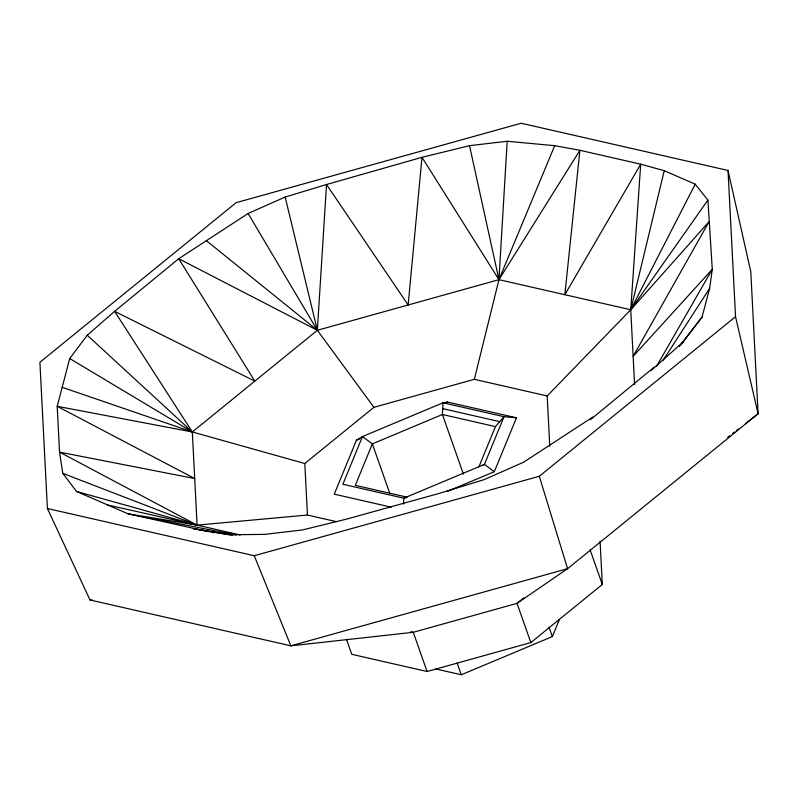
<?xml version="1.0" encoding="UTF-8"?>
<svg xmlns="http://www.w3.org/2000/svg" width="798" height="798" viewBox="0 0 798 798"><rect width="100%" height="100%" fill="white"/><g stroke="black" fill="none" stroke-linecap="round" stroke-linejoin="round"><path stroke-width="1.2" d="M403.519 504.037L403.828 498.181L484.416 464.396L504.017 416.706L516.476 417.793L494.311 471.708L447.618 491.279M681.522 344.028L702.04 317.105L709.651 288.357L712.275 269.295L707.906 200.089L695.218 184.178L664.245 170.692L640.694 164.179L579.907 150.293L554.7 145.685L507.189 141.256L498.95 279.669L474.331 379.319L373.923 407.309L304.806 463.518L307.449 515.029L336.586 521.683M664.245 170.692L630.749 309.754L634.58 384.536M507.189 141.256L469.523 145.675L421.992 157.316L326.522 184.518L285.165 197.056L248.098 213.475L178.742 258.722L114.613 311.35L87.261 335.22L69.725 358.541L57.197 406.312L59.541 452.117L62.773 473.344L76.548 491.458L127.989 513.792L209.206 531.817M516.476 417.793L447.538 402.052L443.05 402.781L362.462 436.566L356.437 440.237L334.272 494.161L391.11 507.139M478.86 466.93L495.438 426.611L504.017 416.706L443.05 402.781L442.421 414.501L463.419 474.142M435.868 668.973L461.264 674.769L552.366 636.575L559.438 619.368M554.7 145.685L498.95 279.669L317.345 330.292L192.318 431.967L57.197 406.312L194.702 478.551L59.541 452.117L197.096 525.134L240.228 534.979M695.218 184.178L630.749 309.754L547.189 395.958L549.772 446.242M656.574 366.282L712.275 269.295L633.133 356.337L709.013 221.744L630.749 309.754L498.95 279.669L421.992 157.316L408.147 304.976L326.522 184.518L317.345 330.292L373.923 407.309M663.158 360.217L709.651 288.357M707.906 200.089L630.749 309.754L640.694 164.179L564.844 294.711L579.907 150.293L498.95 279.669L469.523 145.675M679.367 346.362L702.04 317.105M650.829 370.761L683.058 342.063M590.311 419.758L654.22 367.15M47.401 508.506L254.263 555.727L539.298 476.276L735.537 316.686L728.025 170.453L521.174 123.231L236.138 202.682L39.9 362.272L47.401 508.506L90.014 599.986L290.841 645.831L413.264 632.285L517.034 603.358L567.577 568.685L758.1 413.753L750.808 271.779L728.025 170.453M523.797 597.862L517.034 603.358L530.85 642.58L427.08 671.507L351.768 654.31L346.482 639.318M530.85 642.58L602.3 584.475L600.076 541.144M727.706 437.314L729.671 435.798M732.604 433.514L734.569 431.997M736.534 430.471L738.489 428.955M745.352 423.638L758.1 413.753L735.537 316.686M592.864 417.045L523.658 462.162L484.296 479.588L439.319 493.364L347.15 518.969L302.512 529.952L264.567 534.381L229.066 534.76L193.325 528.715L232.437 535.149M482.401 465.623L484.416 464.396L494.311 471.708M356.437 440.237L359.858 438.81M444.127 403.489L447.538 402.052M406.082 497.812L403.828 498.181L342.861 484.256L362.462 436.566L372.357 443.878L389.653 492.984M307.449 515.029L197.096 525.134L127.989 513.792L236.238 534.949M90.014 599.986L92.488 600.136M211.65 532.296L214.093 532.775M107.511 504.954L197.096 525.134L192.318 431.967L114.613 311.35L254.831 381.125L178.742 258.722L317.345 330.292L285.165 197.056M474.331 379.319L547.189 395.958M442.73 408.646L499.728 421.653M495.438 426.611L442.421 414.501L372.357 443.878L355.31 485.344L407.12 497.174M410.83 631.727L413.264 632.285L427.08 671.507M304.806 463.518L192.318 431.967L62.114 387.289M76.548 491.458L197.096 525.134L62.773 473.344M69.725 358.541L192.318 431.967L87.261 335.22M206.373 240.647L317.345 330.292L248.098 213.475M254.263 555.727L290.841 645.831L567.577 568.685L539.298 476.276M590.111 549.872L602.3 584.475M549.074 627.228L552.366 636.575M457.144 663.078L461.264 674.769"/></g></svg>
